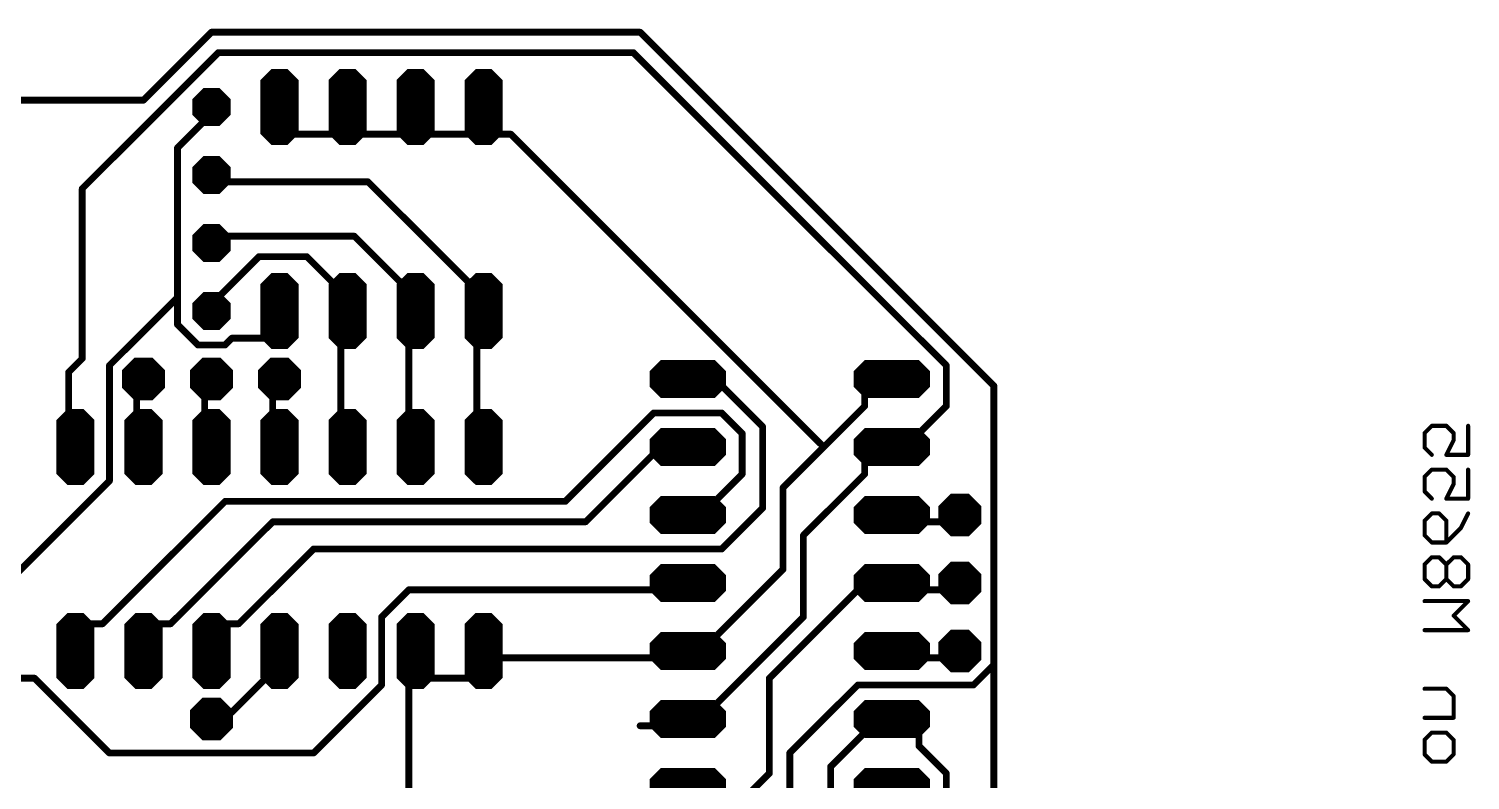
# Model space of a CAD drawing. Extents: x 0 to 116, y -4 to 61.
# Drawn here: x 61.8 to 115.6, y 32 to 60.1 of the extents above; entities that cross this region are included whole.
import ezdxf

# ---------------------------------------------------------------- set-up
doc = ezdxf.new("R2010")
doc.units = 0
doc.layers.add('16', color=172, linetype='CONTINUOUS')
doc.layers.add('17', color=92, linetype='CONTINUOUS')

# ---------------------------------------------------------------- blocks, each defined once
blk = doc.blocks.new('LONGP100')
at = {"const_width": 0.5}
blk.add_lwpolyline([(-0.75, -0.1036), (-0.75, 0.1036), (-0.6036, 0.25), (0.6036, 0.25), (0.75, 0.1036), (0.75, -0.1036), (0.6036, -0.25), (-0.6036, -0.25), (-0.75, -0.1036), (-0.75, 0.1036)], dxfattribs=at)
blk = doc.blocks.new('OCTAGONP')
at = {"const_width": 0.5}
blk.add_lwpolyline([(-0.25, -0.1036), (-0.25, 0.1036), (-0.1036, 0.25), (0.1036, 0.25), (0.25, 0.1036), (0.25, -0.1036), (0.1036, -0.25), (-0.1036, -0.25), (-0.25, -0.1036), (-0.25, 0.1036)], dxfattribs=at)

msp = doc.modelspace()

# ---------------------------------------------------------------- linework, layer by layer
at = {"layer": '16'}
for points, const_width in [([(68.58, 59.944), (66.04, 57.404)], 0.254), ([(84.582, 59.944), (68.58, 59.944)], 0.254), ([(97.79, 46.736), (84.582, 59.944)], 0.254), ([(63.754, 54.102), (68.834, 59.182)], 0.254), ([(68.834, 59.182), (84.328, 59.182)], 0.254), ([(84.328, 59.182), (96.012, 47.498)], 0.254), ([(66.04, 57.404), (61.468, 57.404)], 0.254), ([(68.326, 56.642), (68.58, 57.15)], 0.254), ([(71.628, 56.134), (71.12, 57.15)], 0.254), ([(73.66, 57.15), (73.152, 56.134)], 0.254), ([(74.168, 56.134), (73.66, 57.15)], 0.254), ([(76.2, 57.15), (75.692, 56.134)], 0.254), ([(76.708, 56.134), (76.2, 57.15)], 0.254), ([(78.74, 57.15), (78.232, 56.134)], 0.254), ([(79.248, 56.134), (78.74, 57.15)], 0.254), ([(67.31, 55.626), (68.326, 56.642)], 0.254), ([(73.152, 56.134), (71.628, 56.134)], 0.254), ([(75.692, 56.134), (74.168, 56.134)], 0.254), ([(78.232, 56.134), (76.708, 56.134)], 0.254), ([(79.756, 56.134), (79.248, 56.134)], 0.254), ([(91.44, 44.45), (79.756, 56.134)], 0.254), ([(67.31, 50.038), (67.31, 55.626)], 0.254), ([(69.088, 54.356), (68.58, 54.61)], 0.254), ([(74.422, 54.356), (69.088, 54.356)], 0.254), ([(78.232, 50.546), (74.422, 54.356)], 0.254), ([(63.754, 47.752), (63.754, 54.102)], 0.254), ([(68.58, 52.07), (69.088, 52.324)], 0.254), ([(69.088, 52.324), (73.914, 52.324)], 0.254), ([(73.914, 52.324), (75.692, 50.546)], 0.254), ([(70.358, 51.562), (68.834, 50.038)], 0.254), ([(72.136, 51.562), (70.358, 51.562)], 0.254), ([(73.152, 50.546), (72.136, 51.562)], 0.254), ([(73.66, 49.53), (73.152, 50.546)], 0.254), ([(75.692, 50.546), (76.2, 49.53)], 0.254), ([(78.74, 49.53), (78.232, 50.546)], 0.254), ([(64.77, 47.498), (67.31, 50.038)], 0.254), ([(67.31, 50.038), (67.31, 49.022)], 0.254), ([(68.834, 50.038), (68.58, 49.53)], 0.254), ([(70.612, 48.514), (71.12, 49.53)], 0.254), ([(73.406, 48.26), (73.66, 49.53)], 0.254), ([(76.2, 49.53), (75.946, 48.26)], 0.254), ([(78.486, 48.26), (78.74, 49.53)], 0.254), ([(67.31, 49.022), (68.072, 48.26)], 0.254), ([(69.088, 48.26), (69.342, 48.514)], 0.254), ([(69.342, 48.514), (70.612, 48.514)], 0.254), ([(68.072, 48.26), (69.088, 48.26)], 0.254), ([(73.406, 45.72), (73.406, 48.26)], 0.254), ([(75.946, 48.26), (75.946, 45.72)], 0.254), ([(78.486, 45.72), (78.486, 48.26)], 0.254), ([(63.246, 47.244), (63.754, 47.752)], 0.254), ([(63.246, 45.72), (63.246, 47.244)], 0.254), ([(64.77, 43.18), (64.77, 47.498)], 0.254), ([(96.012, 47.498), (96.012, 45.974)], 0.254), ([(65.786, 46.228), (66.04, 46.99)], 0.254), ([(68.326, 46.228), (68.58, 46.99)], 0.254), ([(70.866, 46.228), (71.12, 46.99)], 0.254), ([(87.63, 46.736), (86.36, 46.99)], 0.254), ([(89.154, 45.212), (87.63, 46.736)], 0.254), ([(92.964, 46.482), (93.98, 46.99)], 0.254), ([(97.79, 36.322), (97.79, 46.736)], 0.254), ([(65.786, 45.72), (65.786, 46.228)], 0.254), ([(68.326, 45.72), (68.326, 46.228)], 0.254), ([(70.866, 45.72), (70.866, 46.228)], 0.254), ([(92.964, 45.974), (92.964, 46.482)], 0.254), ([(63.5, 44.45), (63.246, 45.72)], 0.254), ([(66.04, 44.45), (65.786, 45.72)], 0.254), ([(68.58, 44.45), (68.326, 45.72)], 0.254), ([(71.12, 44.45), (70.866, 45.72)], 0.254), ([(73.66, 44.45), (73.406, 45.72)], 0.254), ([(75.946, 45.72), (76.2, 44.45)], 0.254), ([(78.74, 44.45), (78.486, 45.72)], 0.254), ([(81.788, 42.418), (85.09, 45.72)], 0.254), ([(85.09, 45.72), (87.63, 45.72)], 0.254), ([(87.63, 45.72), (88.392, 44.958)], 0.254), ([(91.44, 44.45), (92.964, 45.974)], 0.254), ([(96.012, 45.974), (94.996, 44.958)], 0.254), ([(89.154, 42.164), (89.154, 45.212)], 0.254), ([(114.1393, 45.2418), (113.8682, 44.9706)], 0.1524), ([(114.6816, 45.2418), (114.1393, 45.2418)], 0.1524), ([(114.9528, 44.9706), (114.6816, 45.2418)], 0.1524), ([(115.4951, 45.2418), (115.4951, 44.1572)], 0.1524), ([(88.392, 44.958), (88.392, 43.434)], 0.254), ([(94.996, 44.958), (93.98, 44.45)], 0.254), ([(113.8682, 44.9706), (113.8682, 44.4283)], 0.1524), ([(114.6816, 44.1572), (114.9528, 44.6995)], 0.1524), ([(114.9528, 44.6995), (114.9528, 44.9706)], 0.1524), ([(82.55, 41.656), (85.09, 44.196)], 0.254), ([(85.09, 44.196), (86.36, 44.45)], 0.254), ([(89.916, 42.926), (91.44, 44.45)], 0.254), ([(93.98, 44.45), (92.964, 43.942)], 0.254), ([(113.8682, 44.4283), (114.1393, 44.1572)], 0.1524), ([(115.4951, 44.1572), (114.6816, 44.1572)], 0.1524), ([(92.964, 43.942), (92.964, 43.434)], 0.254), ([(114.1393, 43.6047), (113.8682, 43.3335)], 0.1524), ([(114.6816, 43.6047), (114.1393, 43.6047)], 0.1524), ([(114.9528, 43.3335), (114.6816, 43.6047)], 0.1524), ([(115.4951, 43.6047), (115.4951, 42.5201)], 0.1524), ([(59.69, 38.1), (64.77, 43.18)], 0.254), ([(88.392, 43.434), (87.376, 42.418)], 0.254), ([(89.916, 39.878), (89.916, 42.926)], 0.254), ([(92.964, 43.434), (90.678, 41.148)], 0.254), ([(113.8682, 43.3335), (113.8682, 42.7912)], 0.1524), ([(114.6816, 42.5201), (114.9528, 43.0624)], 0.1524), ([(114.9528, 43.0624), (114.9528, 43.3335)], 0.1524), ([(64.516, 37.846), (69.088, 42.418)], 0.254), ([(69.088, 42.418), (81.788, 42.418)], 0.254), ([(87.376, 42.418), (86.36, 41.91)], 0.254), ([(113.8682, 42.7912), (114.1393, 42.5201)], 0.1524), ([(115.4951, 42.5201), (114.6816, 42.5201)], 0.1524), ([(87.63, 40.64), (89.154, 42.164)], 0.254), ([(93.98, 41.91), (95.25, 41.656)], 0.254), ([(95.758, 41.656), (96.52, 41.91)], 0.254), ([(113.8682, 41.6964), (114.1393, 41.9676)], 0.1524), ([(114.1393, 41.9676), (114.4105, 41.9676)], 0.1524), ([(114.4105, 41.9676), (114.6816, 41.6964)], 0.1524), ([(115.4951, 41.9676), (115.224, 41.4253)], 0.1524), ([(67.056, 37.846), (70.866, 41.656)], 0.254), ([(70.866, 41.656), (82.55, 41.656)], 0.254), ([(95.25, 41.656), (95.758, 41.656)], 0.254), ([(113.8682, 41.1541), (113.8682, 41.6964)], 0.1524), ([(114.6816, 41.6964), (114.6816, 40.883)], 0.1524), ([(115.224, 41.4253), (114.6816, 40.883)], 0.1524), ([(90.678, 41.148), (90.678, 38.1)], 0.254), ([(114.1393, 40.883), (113.8682, 41.1541)], 0.1524), ([(114.6816, 40.883), (114.1393, 40.883)], 0.1524), ([(69.596, 37.846), (72.39, 40.64)], 0.254), ([(72.39, 40.64), (87.63, 40.64)], 0.254), ([(114.1393, 40.3305), (113.8682, 40.0593)], 0.1524), ([(114.4105, 40.3305), (114.1393, 40.3305)], 0.1524), ([(114.6816, 40.0593), (114.4105, 40.3305)], 0.1524), ([(114.9528, 40.3305), (114.6816, 40.0593)], 0.1524), ([(115.224, 40.3305), (114.9528, 40.3305)], 0.1524), ([(115.4951, 40.0593), (115.224, 40.3305)], 0.1524), ([(87.376, 37.338), (89.916, 39.878)], 0.254), ([(113.8682, 40.0593), (113.8682, 39.517)], 0.1524), ([(114.6816, 39.517), (114.6816, 40.0593)], 0.1524), ([(115.4951, 39.517), (115.4951, 40.0593)], 0.1524), ([(85.09, 39.116), (86.36, 39.37)], 0.254), ([(92.71, 39.116), (93.98, 39.37)], 0.254), ([(93.98, 39.37), (95.25, 39.116)], 0.254), ([(95.758, 39.116), (96.52, 39.37)], 0.254), ([(113.8682, 39.517), (114.1393, 39.2459)], 0.1524), ([(114.1393, 39.2459), (114.4105, 39.2459)], 0.1524), ([(114.4105, 39.2459), (114.6816, 39.517)], 0.1524), ([(114.6816, 39.517), (114.9528, 39.2459)], 0.1524), ([(114.9528, 39.2459), (115.224, 39.2459)], 0.1524), ([(115.224, 39.2459), (115.4951, 39.517)], 0.1524), ([(74.93, 38.1), (75.946, 39.116)], 0.254), ([(75.946, 39.116), (85.09, 39.116)], 0.254), ([(89.408, 35.814), (92.71, 39.116)], 0.254), ([(95.25, 39.116), (95.758, 39.116)], 0.254), ([(115.4951, 38.6934), (113.8682, 38.6934)], 0.1524), ([(114.9528, 38.1511), (115.4951, 38.6934)], 0.1524), ([(74.93, 35.56), (74.93, 38.1)], 0.254), ([(90.678, 38.1), (87.376, 34.798)], 0.254), ([(115.4951, 37.6088), (114.9528, 38.1511)], 0.1524), ([(63.5, 36.83), (64.008, 37.846)], 0.254), ([(64.008, 37.846), (64.516, 37.846)], 0.254), ([(66.04, 36.83), (66.548, 37.846)], 0.254), ([(66.548, 37.846), (67.056, 37.846)], 0.254), ([(68.58, 36.83), (69.088, 37.846)], 0.254), ([(69.088, 37.846), (69.596, 37.846)], 0.254), ([(113.8682, 37.6088), (115.4951, 37.6088)], 0.1524), ([(86.36, 36.83), (87.376, 37.338)], 0.254), ([(70.612, 35.814), (71.12, 36.83)], 0.254), ([(75.946, 35.56), (76.2, 36.83)], 0.254), ([(76.2, 36.83), (76.708, 35.814)], 0.254), ([(78.232, 35.814), (78.74, 36.83)], 0.254), ([(78.74, 36.83), (79.248, 36.576)], 0.254), ([(79.248, 36.576), (85.09, 36.576)], 0.254), ([(85.09, 36.576), (86.36, 36.83)], 0.254), ([(93.98, 36.83), (95.25, 36.576)], 0.254), ([(95.25, 36.576), (95.758, 36.576)], 0.254), ([(95.758, 36.576), (96.52, 36.83)], 0.254), ([(97.79, 36.322), (97.028, 35.56)], 0.254), ([(97.79, 7.62), (97.79, 36.322)], 0.254), ([(61.468, 35.814), (61.976, 35.814)], 0.254), ([(61.976, 35.814), (64.77, 33.02)], 0.254), ([(69.342, 34.544), (70.612, 35.814)], 0.254), ([(72.39, 33.02), (74.93, 35.56)], 0.254), ([(75.946, 30.48), (75.946, 35.56)], 0.254), ([(76.708, 35.814), (78.232, 35.814)], 0.254), ([(89.408, 32.258), (89.408, 35.814)], 0.254), ([(92.71, 35.56), (90.17, 33.02)], 0.254), ([(97.028, 35.56), (92.71, 35.56)], 0.254), ([(114.6816, 35.4192), (113.8682, 35.4192)], 0.1524), ([(114.9528, 35.148), (114.6816, 35.4192)], 0.1524), ([(114.9528, 34.3346), (114.9528, 35.148)], 0.1524), ([(68.58, 34.29), (69.342, 34.544)], 0.254), ([(87.376, 34.798), (86.36, 34.29)], 0.254), ([(85.09, 34.036), (84.582, 34.036)], 0.254), ([(86.36, 34.29), (85.09, 34.036)], 0.254), ([(92.964, 33.782), (91.694, 32.512)], 0.254), ([(93.98, 34.29), (92.964, 33.782)], 0.254), ([(94.996, 33.782), (93.98, 34.29)], 0.254), ([(94.996, 33.274), (94.996, 33.782)], 0.254), ([(113.8682, 34.3346), (114.9528, 34.3346)], 0.1524), ([(96.012, 32.258), (94.996, 33.274)], 0.254), ([(113.8682, 33.5109), (114.1393, 33.7821)], 0.1524), ([(113.8682, 32.9686), (113.8682, 33.5109)], 0.1524), ([(114.1393, 33.7821), (114.6816, 33.7821)], 0.1524), ([(114.6816, 33.7821), (114.9528, 33.5109)], 0.1524), ([(114.9528, 33.5109), (114.9528, 32.9686)], 0.1524), ([(64.77, 33.02), (72.39, 33.02)], 0.254), ([(90.17, 33.02), (90.17, 17.78)], 0.254), ([(114.1393, 32.6975), (113.8682, 32.9686)], 0.1524), ([(114.9528, 32.9686), (114.6816, 32.6975)], 0.1524), ([(87.63, 30.48), (89.408, 32.258)], 0.254), ([(91.694, 32.512), (91.694, 29.718)], 0.254), ([(96.012, 28.702), (96.012, 32.258)], 0.254), ([(114.6816, 32.6975), (114.1393, 32.6975)], 0.1524)]:
    msp.add_lwpolyline(points, dxfattribs=dict(at, const_width=const_width))
for points, const_width in [([(68.58, 60.0075, 1), (68.58, 59.8805)], 0.127), ([(68.6249, 59.8991, 1), (68.5351, 59.9889)], 0.127), ([(84.6269, 59.9889, 1), (84.5371, 59.8991)], 0.127), ([(84.582, 59.8805, 1), (84.582, 60.0075)], 0.127), ([(68.834, 59.2455, 1), (68.834, 59.1185)], 0.127), ([(68.8789, 59.1371, 1), (68.7891, 59.2269)], 0.127), ([(84.3729, 59.2269, 1), (84.2831, 59.1371)], 0.127), ([(84.328, 59.1185, 1), (84.328, 59.2455)], 0.127), ([(65.9951, 57.4489, 1), (66.0849, 57.3591)], 0.127), ([(66.04, 57.3405, 1), (66.04, 57.4675)], 0.127), ([(68.6368, 57.1216, 1), (68.5232, 57.1784)], 0.127), ([(71.1768, 57.1784, 1), (71.0632, 57.1216)], 0.127), ([(73.7168, 57.1784, 1), (73.6032, 57.1216)], 0.127), ([(73.7168, 57.1216, 1), (73.6032, 57.1784)], 0.127), ([(76.2568, 57.1784, 1), (76.1432, 57.1216)], 0.127), ([(76.2568, 57.1216, 1), (76.1432, 57.1784)], 0.127), ([(78.7968, 57.1784, 1), (78.6832, 57.1216)], 0.127), ([(78.7968, 57.1216, 1), (78.6832, 57.1784)], 0.127), ([(68.2692, 56.6704, 1), (68.3828, 56.6136)], 0.127), ([(68.3709, 56.5971, 1), (68.2811, 56.6869)], 0.127), ([(71.628, 56.1975, 1), (71.628, 56.0705)], 0.127), ([(71.5712, 56.1056, 1), (71.6848, 56.1624)], 0.127), ([(73.0952, 56.1624, 1), (73.2088, 56.1056)], 0.127), ([(73.152, 56.0705, 1), (73.152, 56.1975)], 0.127), ([(74.168, 56.1975, 1), (74.168, 56.0705)], 0.127), ([(74.1112, 56.1056, 1), (74.2248, 56.1624)], 0.127), ([(75.6352, 56.1624, 1), (75.7488, 56.1056)], 0.127), ([(75.692, 56.0705, 1), (75.692, 56.1975)], 0.127), ([(76.708, 56.1975, 1), (76.708, 56.0705)], 0.127), ([(76.6512, 56.1056, 1), (76.7648, 56.1624)], 0.127), ([(78.1752, 56.1624, 1), (78.2888, 56.1056)], 0.127), ([(78.232, 56.0705, 1), (78.232, 56.1975)], 0.127), ([(79.248, 56.1975, 1), (79.248, 56.0705)], 0.127), ([(79.1912, 56.1056, 1), (79.3048, 56.1624)], 0.127), ([(79.8009, 56.1789, 1), (79.7111, 56.0891)], 0.127), ([(79.756, 56.0705, 1), (79.756, 56.1975)], 0.127), ([(67.3735, 55.626, 1), (67.2465, 55.626)], 0.127), ([(67.2651, 55.6709, 1), (67.3549, 55.5811)], 0.127), ([(68.6084, 54.6668, 1), (68.5516, 54.5532)], 0.127), ([(69.088, 54.4195, 1), (69.088, 54.2925)], 0.127), ([(69.0596, 54.2992, 1), (69.1164, 54.4128)], 0.127), ([(74.4669, 54.4009, 1), (74.3771, 54.3111)], 0.127), ([(74.422, 54.2925, 1), (74.422, 54.4195)], 0.127), ([(63.8175, 54.102, 1), (63.6905, 54.102)], 0.127), ([(63.7091, 54.1469, 1), (63.7989, 54.0571)], 0.127), ([(69.088, 52.3875, 1), (69.088, 52.2605)], 0.127), ([(69.1164, 52.2672, 1), (69.0596, 52.3808)], 0.127), ([(73.9589, 52.3689, 1), (73.8691, 52.2791)], 0.127), ([(73.914, 52.2605, 1), (73.914, 52.3875)], 0.127), ([(68.5516, 52.1268, 1), (68.6084, 52.0132)], 0.127), ([(70.358, 51.6255, 1), (70.358, 51.4985)], 0.127), ([(70.4029, 51.5171, 1), (70.3131, 51.6069)], 0.127), ([(72.1809, 51.6069, 1), (72.0911, 51.5171)], 0.127), ([(72.136, 51.4985, 1), (72.136, 51.6255)], 0.127), ([(73.2088, 50.5744, 1), (73.0952, 50.5176)], 0.127), ([(73.1071, 50.5011, 1), (73.1969, 50.5909)], 0.127), ([(75.7488, 50.5744, 1), (75.6352, 50.5176)], 0.127), ([(75.6471, 50.5011, 1), (75.7369, 50.5909)], 0.127), ([(78.2888, 50.5744, 1), (78.1752, 50.5176)], 0.127), ([(78.1871, 50.5011, 1), (78.2769, 50.5909)], 0.127), ([(67.3735, 50.038, 1), (67.2465, 50.038)], 0.127), ([(67.2465, 50.038, 1), (67.3735, 50.038)], 0.127), ([(67.3549, 49.9931, 1), (67.2651, 50.0829)], 0.127), ([(68.7891, 50.0829, 1), (68.8789, 49.9931)], 0.127), ([(68.8908, 50.0096, 1), (68.7772, 50.0664)], 0.127), ([(68.5232, 49.5584, 1), (68.6368, 49.5016)], 0.127), ([(71.1768, 49.5016, 1), (71.0632, 49.5584)], 0.127), ([(73.7223, 49.5175, 1), (73.5977, 49.5425)], 0.127), ([(73.6032, 49.5016, 1), (73.7168, 49.5584)], 0.127), ([(76.2623, 49.5175, 1), (76.1377, 49.5425)], 0.127), ([(76.1432, 49.5016, 1), (76.2568, 49.5584)], 0.127), ([(78.8023, 49.5175, 1), (78.6777, 49.5425)], 0.127), ([(78.6832, 49.5016, 1), (78.7968, 49.5584)], 0.127), ([(67.3549, 49.0669, 1), (67.2651, 48.9771)], 0.127), ([(67.2465, 49.022, 1), (67.3735, 49.022)], 0.127), ([(69.342, 48.5775, 1), (69.342, 48.4505)], 0.127), ([(69.3869, 48.4691, 1), (69.2971, 48.5589)], 0.127), ([(70.5552, 48.5424, 1), (70.6688, 48.4856)], 0.127), ([(70.612, 48.4505, 1), (70.612, 48.5775)], 0.127), ([(68.072, 48.3235, 1), (68.072, 48.1965)], 0.127), ([(68.0271, 48.2151, 1), (68.1169, 48.3049)], 0.127), ([(69.0431, 48.3049, 1), (69.1329, 48.2151)], 0.127), ([(69.088, 48.1965, 1), (69.088, 48.3235)], 0.127), ([(73.4695, 48.26, 1), (73.3425, 48.26)], 0.127), ([(73.3437, 48.2725, 1), (73.4683, 48.2475)], 0.127), ([(76.0095, 48.26, 1), (75.8825, 48.26)], 0.127), ([(75.8837, 48.2725, 1), (76.0083, 48.2475)], 0.127), ([(78.5495, 48.26, 1), (78.4225, 48.26)], 0.127), ([(78.4237, 48.2725, 1), (78.5483, 48.2475)], 0.127), ([(63.3095, 47.244, 1), (63.1825, 47.244)], 0.127), ([(63.6905, 47.752, 1), (63.8175, 47.752)], 0.127), ([(63.7989, 47.7071, 1), (63.7091, 47.7969)], 0.127), ([(64.8335, 47.498, 1), (64.7065, 47.498)], 0.127), ([(64.7251, 47.5429, 1), (64.8149, 47.4531)], 0.127), ([(96.0755, 47.498, 1), (95.9485, 47.498)], 0.127), ([(95.9671, 47.4531, 1), (96.0569, 47.5429)], 0.127), ([(63.2011, 47.2889, 1), (63.2909, 47.1991)], 0.127), ([(66.1002, 46.9699, 1), (65.9798, 47.0101)], 0.127), ([(68.6402, 46.9699, 1), (68.5198, 47.0101)], 0.127), ([(71.1802, 46.9699, 1), (71.0598, 47.0101)], 0.127), ([(86.3725, 47.0523, 1), (86.3475, 46.9277)], 0.127), ([(87.6749, 46.7809, 1), (87.5851, 46.6911)], 0.127), ([(87.6175, 46.6737, 1), (87.6425, 46.7983)], 0.127), ([(94.0084, 46.9332, 1), (93.9516, 47.0468)], 0.127), ([(97.8535, 46.736, 1), (97.7265, 46.736)], 0.127), ([(97.7451, 46.6911, 1), (97.8349, 46.7809)], 0.127), ([(65.8495, 46.228, 1), (65.7225, 46.228)], 0.127), ([(65.7258, 46.2481, 1), (65.8462, 46.2079)], 0.127), ([(68.3895, 46.228, 1), (68.2625, 46.228)], 0.127), ([(68.2658, 46.2481, 1), (68.3862, 46.2079)], 0.127), ([(70.9295, 46.228, 1), (70.8025, 46.228)], 0.127), ([(70.8058, 46.2481, 1), (70.9262, 46.2079)], 0.127), ([(93.0275, 46.482, 1), (92.9005, 46.482)], 0.127), ([(92.9356, 46.5388, 1), (92.9924, 46.4252)], 0.127), ([(63.3083, 45.7325, 1), (63.1837, 45.7075)], 0.127), ([(63.1825, 45.72, 1), (63.3095, 45.72)], 0.127), ([(65.8483, 45.7325, 1), (65.7237, 45.7075)], 0.127), ([(65.7225, 45.72, 1), (65.8495, 45.72)], 0.127), ([(68.3883, 45.7325, 1), (68.2637, 45.7075)], 0.127), ([(68.2625, 45.72, 1), (68.3895, 45.72)], 0.127), ([(70.9283, 45.7325, 1), (70.8037, 45.7075)], 0.127), ([(70.8025, 45.72, 1), (70.9295, 45.72)], 0.127), ([(73.4683, 45.7325, 1), (73.3437, 45.7075)], 0.127), ([(73.3425, 45.72, 1), (73.4695, 45.72)], 0.127), ([(76.0083, 45.7325, 1), (75.8837, 45.7075)], 0.127), ([(75.8825, 45.72, 1), (76.0095, 45.72)], 0.127), ([(78.5483, 45.7325, 1), (78.4237, 45.7075)], 0.127), ([(78.4225, 45.72, 1), (78.5495, 45.72)], 0.127), ([(85.09, 45.7835, 1), (85.09, 45.6565)], 0.127), ([(85.1349, 45.6751, 1), (85.0451, 45.7649)], 0.127), ([(87.6749, 45.7649, 1), (87.5851, 45.6751)], 0.127), ([(87.63, 45.6565, 1), (87.63, 45.7835)], 0.127), ([(92.9005, 45.974, 1), (93.0275, 45.974)], 0.127), ([(93.0089, 45.9291, 1), (92.9191, 46.0189)], 0.127), ([(95.9485, 45.974, 1), (96.0755, 45.974)], 0.127), ([(96.0569, 45.9291, 1), (95.9671, 46.0189)], 0.127), ([(89.2175, 45.212, 1), (89.0905, 45.212)], 0.127), ([(89.1091, 45.1671, 1), (89.1989, 45.2569)], 0.127), ([(114.1393, 45.2799, 1), (114.1393, 45.2037)], 0.0762), ([(114.1662, 45.2149, 1), (114.1124, 45.2687)], 0.0762), ([(114.7085, 45.2687, 1), (114.6547, 45.2149)], 0.0762), ([(114.6816, 45.2037, 1), (114.6816, 45.2799)], 0.0762), ([(115.5332, 45.2418, 1), (115.457, 45.2418)], 0.0762), ([(88.4555, 44.958, 1), (88.3285, 44.958)], 0.127), ([(88.3471, 44.9131, 1), (88.4369, 45.0029)], 0.127), ([(94.9511, 45.0029, 1), (95.0409, 44.9131)], 0.127), ([(95.0244, 44.9012, 1), (94.9676, 45.0148)], 0.127), ([(113.9063, 44.9706, 1), (113.8301, 44.9706)], 0.0762), ([(113.8413, 44.9975, 1), (113.8951, 44.9437)], 0.0762), ([(114.9909, 44.9706, 1), (114.9147, 44.9706)], 0.0762), ([(114.9147, 44.6995, 1), (114.9909, 44.6995)], 0.0762), ([(114.9869, 44.6825, 1), (114.9187, 44.7165)], 0.0762), ([(114.9259, 44.9437, 1), (114.9797, 44.9975)], 0.0762), ([(63.4377, 44.4375, 1), (63.5623, 44.4625)], 0.127), ([(65.9777, 44.4375, 1), (66.1023, 44.4625)], 0.127), ([(68.5177, 44.4375, 1), (68.6423, 44.4625)], 0.127), ([(71.0577, 44.4375, 1), (71.1823, 44.4625)], 0.127), ([(73.5977, 44.4375, 1), (73.7223, 44.4625)], 0.127), ([(76.1377, 44.4375, 1), (76.2623, 44.4625)], 0.127), ([(78.6777, 44.4375, 1), (78.8023, 44.4625)], 0.127), ([(85.0775, 44.2583, 1), (85.1025, 44.1337)], 0.127), ([(85.1349, 44.1511, 1), (85.0451, 44.2409)], 0.127), ([(86.3725, 44.3877, 1), (86.3475, 44.5123)], 0.127), ([(91.3951, 44.4949, 1), (91.4849, 44.4051)], 0.127), ([(91.4849, 44.4051, 1), (91.3951, 44.4949)], 0.127), ([(91.3951, 44.4051, 1), (91.4849, 44.4949)], 0.127), ([(93.9516, 44.5068, 1), (94.0084, 44.3932)], 0.127), ([(94.0084, 44.3932, 1), (93.9516, 44.5068)], 0.127), ([(113.8301, 44.4283, 1), (113.9063, 44.4283)], 0.0762), ([(113.8951, 44.4552, 1), (113.8413, 44.4014)], 0.0762), ([(114.1124, 44.1303, 1), (114.1662, 44.1841)], 0.0762), ([(114.6816, 44.1953, 1), (114.6816, 44.1191)], 0.0762), ([(114.6475, 44.1742, 1), (114.7157, 44.1402)], 0.0762), ([(115.457, 44.1572, 1), (115.5332, 44.1572)], 0.0762), ([(115.4951, 44.1191, 1), (115.4951, 44.1953)], 0.0762), ([(93.0275, 43.942, 1), (92.9005, 43.942)], 0.127), ([(92.9356, 43.9988, 1), (92.9924, 43.8852)], 0.127), ([(114.1393, 43.6428, 1), (114.1393, 43.5666)], 0.0762), ([(114.1662, 43.5778, 1), (114.1124, 43.6316)], 0.0762), ([(114.7085, 43.6316, 1), (114.6547, 43.5778)], 0.0762), ([(114.6816, 43.5666, 1), (114.6816, 43.6428)], 0.0762), ([(115.5332, 43.6047, 1), (115.457, 43.6047)], 0.0762), ([(64.7065, 43.18, 1), (64.8335, 43.18)], 0.127), ([(64.8149, 43.1351, 1), (64.7251, 43.2249)], 0.127), ([(88.3285, 43.434, 1), (88.4555, 43.434)], 0.127), ([(88.4369, 43.3891, 1), (88.3471, 43.4789)], 0.127), ([(89.9795, 42.926, 1), (89.8525, 42.926)], 0.127), ([(92.9005, 43.434, 1), (93.0275, 43.434)], 0.127), ([(93.0089, 43.3891, 1), (92.9191, 43.4789)], 0.127), ([(113.9063, 43.3335, 1), (113.8301, 43.3335)], 0.0762), ([(113.8413, 43.3604, 1), (113.8951, 43.3066)], 0.0762), ([(114.9909, 43.3335, 1), (114.9147, 43.3335)], 0.0762), ([(114.9147, 43.0624, 1), (114.9909, 43.0624)], 0.0762), ([(114.9869, 43.0454, 1), (114.9187, 43.0794)], 0.0762), ([(114.9259, 43.3066, 1), (114.9797, 43.3604)], 0.0762), ([(69.088, 42.4815, 1), (69.088, 42.3545)], 0.127), ([(69.1329, 42.3731, 1), (69.0431, 42.4629)], 0.127), ([(81.7431, 42.4629, 1), (81.8329, 42.3731)], 0.127), ([(81.788, 42.3545, 1), (81.788, 42.4815)], 0.127), ([(87.3311, 42.4629, 1), (87.4209, 42.3731)], 0.127), ([(87.4044, 42.3612, 1), (87.3476, 42.4748)], 0.127), ([(89.8711, 42.9709, 1), (89.9609, 42.8811)], 0.127), ([(113.8301, 42.7912, 1), (113.9063, 42.7912)], 0.0762), ([(113.8951, 42.8181, 1), (113.8413, 42.7643)], 0.0762), ([(114.1124, 42.4932, 1), (114.1662, 42.547)], 0.0762), ([(114.6816, 42.5582, 1), (114.6816, 42.482)], 0.0762), ([(114.6475, 42.5371, 1), (114.7157, 42.5031)], 0.0762), ([(115.457, 42.5201, 1), (115.5332, 42.5201)], 0.0762), ([(115.4951, 42.482, 1), (115.4951, 42.5582)], 0.0762), ([(86.3316, 41.9668, 1), (86.3884, 41.8532)], 0.127), ([(89.0905, 42.164, 1), (89.2175, 42.164)], 0.127), ([(89.1989, 42.1191, 1), (89.1091, 42.2089)], 0.127), ([(93.9925, 41.9723, 1), (93.9675, 41.8477)], 0.127), ([(96.5401, 41.8498, 1), (96.4999, 41.9702)], 0.127), ([(114.1393, 42.0057, 1), (114.1393, 41.9295)], 0.0762), ([(114.1662, 41.9407, 1), (114.1124, 41.9945)], 0.0762), ([(114.4374, 41.9945, 1), (114.3836, 41.9407)], 0.0762), ([(114.4105, 41.9295, 1), (114.4105, 42.0057)], 0.0762), ([(115.5292, 41.9506, 1), (115.461, 41.9846)], 0.0762), ([(70.866, 41.7195, 1), (70.866, 41.5925)], 0.127), ([(70.9109, 41.6111, 1), (70.8211, 41.7009)], 0.127), ([(82.5051, 41.7009, 1), (82.5949, 41.6111)], 0.127), ([(82.55, 41.5925, 1), (82.55, 41.7195)], 0.127), ([(95.25, 41.7195, 1), (95.25, 41.5925)], 0.127), ([(95.2375, 41.5937, 1), (95.2625, 41.7183)], 0.127), ([(95.7379, 41.7162, 1), (95.7781, 41.5958)], 0.127), ([(95.758, 41.5925, 1), (95.758, 41.7195)], 0.127), ([(113.9063, 41.6964, 1), (113.8301, 41.6964)], 0.0762), ([(113.8413, 41.7233, 1), (113.8951, 41.6695)], 0.0762), ([(114.7197, 41.6964, 1), (114.6435, 41.6964)], 0.0762), ([(114.6547, 41.6695, 1), (114.7085, 41.7233)], 0.0762), ([(115.1899, 41.4423, 1), (115.2581, 41.4083)], 0.0762), ([(115.2509, 41.3984, 1), (115.1971, 41.4522)], 0.0762), ([(90.7415, 41.148, 1), (90.6145, 41.148)], 0.127), ([(90.6331, 41.1929, 1), (90.7229, 41.1031)], 0.127), ([(113.8301, 41.1541, 1), (113.9063, 41.1541)], 0.0762), ([(113.8951, 41.181, 1), (113.8413, 41.1272)], 0.0762), ([(114.1393, 40.9211, 1), (114.1393, 40.8449)], 0.0762), ([(114.1124, 40.8561, 1), (114.1662, 40.9099)], 0.0762), ([(114.6435, 40.883, 1), (114.7197, 40.883)], 0.0762), ([(114.6547, 40.9099, 1), (114.7085, 40.8561)], 0.0762), ([(114.6816, 40.8449, 1), (114.6816, 40.9211)], 0.0762), ([(72.39, 40.7035, 1), (72.39, 40.5765)], 0.127), ([(72.4349, 40.5951, 1), (72.3451, 40.6849)], 0.127), ([(87.5851, 40.6849, 1), (87.6749, 40.5951)], 0.127), ([(87.63, 40.5765, 1), (87.63, 40.7035)], 0.127), ([(114.1393, 40.3686, 1), (114.1393, 40.2924)], 0.0762), ([(114.1662, 40.3036, 1), (114.1124, 40.3574)], 0.0762), ([(114.4374, 40.3574, 1), (114.3836, 40.3036)], 0.0762), ([(114.4105, 40.2924, 1), (114.4105, 40.3686)], 0.0762), ([(114.9528, 40.3686, 1), (114.9528, 40.2924)], 0.0762), ([(114.9797, 40.3036, 1), (114.9259, 40.3574)], 0.0762), ([(115.2509, 40.3574, 1), (115.1971, 40.3036)], 0.0762), ([(115.224, 40.2924, 1), (115.224, 40.3686)], 0.0762), ([(89.8525, 39.878, 1), (89.9795, 39.878)], 0.127), ([(89.9609, 39.8331, 1), (89.8711, 39.9229)], 0.127), ([(113.9063, 40.0593, 1), (113.8301, 40.0593)], 0.0762), ([(113.8413, 40.0862, 1), (113.8951, 40.0324)], 0.0762), ([(114.7197, 40.0593, 1), (114.6435, 40.0593)], 0.0762), ([(114.6547, 40.0862, 1), (114.7085, 40.0324)], 0.0762), ([(114.6547, 40.0324, 1), (114.7085, 40.0862)], 0.0762), ([(115.5332, 40.0593, 1), (115.457, 40.0593)], 0.0762), ([(115.4682, 40.0324, 1), (115.522, 40.0862)], 0.0762), ([(86.3725, 39.3077, 1), (86.3475, 39.4323)], 0.127), ([(93.9925, 39.4323, 1), (93.9675, 39.3077)], 0.127), ([(93.9925, 39.3077, 1), (93.9675, 39.4323)], 0.127), ([(96.5401, 39.3098, 1), (96.4999, 39.4302)], 0.127), ([(113.8301, 39.517, 1), (113.9063, 39.517)], 0.0762), ([(113.8951, 39.5439, 1), (113.8413, 39.4901)], 0.0762), ([(114.1393, 39.284, 1), (114.1393, 39.2078)], 0.0762), ([(114.1124, 39.219, 1), (114.1662, 39.2728)], 0.0762), ([(114.3836, 39.2728, 1), (114.4374, 39.219)], 0.0762), ([(114.4105, 39.2078, 1), (114.4105, 39.284)], 0.0762), ([(114.6435, 39.517, 1), (114.7197, 39.517)], 0.0762), ([(114.7085, 39.5439, 1), (114.6547, 39.4901)], 0.0762), ([(114.7085, 39.4901, 1), (114.6547, 39.5439)], 0.0762), ([(114.9528, 39.284, 1), (114.9528, 39.2078)], 0.0762), ([(114.9259, 39.219, 1), (114.9797, 39.2728)], 0.0762), ([(115.1971, 39.2728, 1), (115.2509, 39.219)], 0.0762), ([(115.224, 39.2078, 1), (115.224, 39.284)], 0.0762), ([(115.457, 39.517, 1), (115.5332, 39.517)], 0.0762), ([(115.522, 39.4901, 1), (115.4682, 39.5439)], 0.0762), ([(75.946, 39.1795, 1), (75.946, 39.0525)], 0.127), ([(75.9909, 39.0711, 1), (75.9011, 39.1609)], 0.127), ([(85.0775, 39.1783, 1), (85.1025, 39.0537)], 0.127), ([(85.09, 39.0525, 1), (85.09, 39.1795)], 0.127), ([(92.6975, 39.1783, 1), (92.7225, 39.0537)], 0.127), ([(92.7549, 39.0711, 1), (92.6651, 39.1609)], 0.127), ([(95.25, 39.1795, 1), (95.25, 39.0525)], 0.127), ([(95.2375, 39.0537, 1), (95.2625, 39.1783)], 0.127), ([(95.7379, 39.1762, 1), (95.7781, 39.0558)], 0.127), ([(95.758, 39.0525, 1), (95.758, 39.1795)], 0.127), ([(113.8682, 38.7315, 1), (113.8682, 38.6553)], 0.0762), ([(115.522, 38.6665, 1), (115.4682, 38.7203)], 0.0762), ([(115.4951, 38.6553, 1), (115.4951, 38.7315)], 0.0762), ([(74.9935, 38.1, 1), (74.8665, 38.1)], 0.127), ([(74.8851, 38.1449, 1), (74.9749, 38.0551)], 0.127), ([(90.7229, 38.0551, 1), (90.6331, 38.1449)], 0.127), ([(114.9797, 38.178, 1), (114.9259, 38.1242)], 0.0762), ([(114.9259, 38.178, 1), (114.9797, 38.1242)], 0.0762), ([(64.008, 37.9095, 1), (64.008, 37.7825)], 0.127), ([(64.0648, 37.8176, 1), (63.9512, 37.8744)], 0.127), ([(64.4711, 37.8909, 1), (64.5609, 37.8011)], 0.127), ([(64.516, 37.7825, 1), (64.516, 37.9095)], 0.127), ([(66.548, 37.9095, 1), (66.548, 37.7825)], 0.127), ([(66.6048, 37.8176, 1), (66.4912, 37.8744)], 0.127), ([(67.0111, 37.8909, 1), (67.1009, 37.8011)], 0.127), ([(67.056, 37.7825, 1), (67.056, 37.9095)], 0.127), ([(69.088, 37.9095, 1), (69.088, 37.7825)], 0.127), ([(69.1448, 37.8176, 1), (69.0312, 37.8744)], 0.127), ([(69.5511, 37.8909, 1), (69.6409, 37.8011)], 0.127), ([(69.596, 37.7825, 1), (69.596, 37.9095)], 0.127), ([(90.6145, 38.1, 1), (90.7415, 38.1)], 0.127), ([(113.8682, 37.6469, 1), (113.8682, 37.5707)], 0.0762), ([(115.4682, 37.5819, 1), (115.522, 37.6357)], 0.0762), ([(115.4951, 37.5707, 1), (115.4951, 37.6469)], 0.0762), ([(87.3311, 37.3829, 1), (87.4209, 37.2931)], 0.127), ([(87.4044, 37.2812, 1), (87.3476, 37.3948)], 0.127), ([(63.4432, 36.8584, 1), (63.5568, 36.8016)], 0.127), ([(65.9832, 36.8584, 1), (66.0968, 36.8016)], 0.127), ([(68.5232, 36.8584, 1), (68.6368, 36.8016)], 0.127), ([(71.1768, 36.8016, 1), (71.0632, 36.8584)], 0.127), ([(76.2568, 36.8584, 1), (76.1432, 36.8016)], 0.127), ([(76.2623, 36.8175, 1), (76.1377, 36.8425)], 0.127), ([(78.7684, 36.8868, 1), (78.7116, 36.7732)], 0.127), ([(78.7968, 36.8016, 1), (78.6832, 36.8584)], 0.127), ([(79.248, 36.6395, 1), (79.248, 36.5125)], 0.127), ([(79.2196, 36.5192, 1), (79.2764, 36.6328)], 0.127), ([(85.0775, 36.6383, 1), (85.1025, 36.5137)], 0.127), ([(85.09, 36.5125, 1), (85.09, 36.6395)], 0.127), ([(86.3316, 36.8868, 1), (86.3884, 36.7732)], 0.127), ([(86.3725, 36.7677, 1), (86.3475, 36.8923)], 0.127), ([(93.9925, 36.8923, 1), (93.9675, 36.7677)], 0.127), ([(95.25, 36.6395, 1), (95.25, 36.5125)], 0.127), ([(95.2375, 36.5137, 1), (95.2625, 36.6383)], 0.127), ([(95.7379, 36.6362, 1), (95.7781, 36.5158)], 0.127), ([(95.758, 36.5125, 1), (95.758, 36.6395)], 0.127), ([(96.5401, 36.7698, 1), (96.4999, 36.8902)], 0.127), ([(97.8535, 36.322, 1), (97.7265, 36.322)], 0.127), ([(97.7265, 36.322, 1), (97.8535, 36.322)], 0.127), ([(97.8349, 36.2771, 1), (97.7451, 36.3669)], 0.127), ([(62.0209, 35.8589, 1), (61.9311, 35.7691)], 0.127), ([(61.976, 35.7505, 1), (61.976, 35.8775)], 0.127), ([(70.5552, 35.8424, 1), (70.6688, 35.7856)], 0.127), ([(70.6569, 35.7691, 1), (70.5671, 35.8589)], 0.127), ([(74.8665, 35.56, 1), (74.9935, 35.56)], 0.127), ([(74.9749, 35.5151, 1), (74.8851, 35.6049)], 0.127), ([(76.0095, 35.56, 1), (75.8825, 35.56)], 0.127), ([(75.8837, 35.5725, 1), (76.0083, 35.5475)], 0.127), ([(76.708, 35.8775, 1), (76.708, 35.7505)], 0.127), ([(76.6512, 35.7856, 1), (76.7648, 35.8424)], 0.127), ([(78.1752, 35.8424, 1), (78.2888, 35.7856)], 0.127), ([(78.232, 35.7505, 1), (78.232, 35.8775)], 0.127), ([(89.4715, 35.814, 1), (89.3445, 35.814)], 0.127), ([(89.3631, 35.8589, 1), (89.4529, 35.7691)], 0.127), ([(92.71, 35.6235, 1), (92.71, 35.4965)], 0.127), ([(92.7549, 35.5151, 1), (92.6651, 35.6049)], 0.127), ([(96.9831, 35.6049, 1), (97.0729, 35.5151)], 0.127), ([(97.028, 35.4965, 1), (97.028, 35.6235)], 0.127), ([(113.8682, 35.4573, 1), (113.8682, 35.3811)], 0.0762), ([(114.7085, 35.4461, 1), (114.6547, 35.3923)], 0.0762), ([(114.6816, 35.3811, 1), (114.6816, 35.4573)], 0.0762), ([(114.9909, 35.148, 1), (114.9147, 35.148)], 0.0762), ([(114.9259, 35.1211, 1), (114.9797, 35.1749)], 0.0762), ([(69.2971, 34.5889, 1), (69.3869, 34.4991)], 0.127), ([(69.3621, 34.4838, 1), (69.3219, 34.6042)], 0.127), ([(87.3311, 34.8429, 1), (87.4209, 34.7531)], 0.127), ([(87.4044, 34.7412, 1), (87.3476, 34.8548)], 0.127), ([(68.5599, 34.3502, 1), (68.6001, 34.2298)], 0.127), ([(84.582, 34.0995, 1), (84.582, 33.9725)], 0.127), ([(85.0775, 34.0983, 1), (85.1025, 33.9737)], 0.127), ([(85.09, 33.9725, 1), (85.09, 34.0995)], 0.127), ([(86.3316, 34.3468, 1), (86.3884, 34.2332)], 0.127), ([(86.3725, 34.2277, 1), (86.3475, 34.3523)], 0.127), ([(92.9356, 33.8388, 1), (92.9924, 33.7252)], 0.127), ([(93.0089, 33.7371, 1), (92.9191, 33.8269)], 0.127), ([(94.0084, 34.3468, 1), (93.9516, 34.2332)], 0.127), ([(94.0084, 34.2332, 1), (93.9516, 34.3468)], 0.127), ([(95.0595, 33.782, 1), (94.9325, 33.782)], 0.127), ([(94.9676, 33.7252, 1), (95.0244, 33.8388)], 0.127), ([(113.8682, 34.3727, 1), (113.8682, 34.2965)], 0.0762), ([(114.9147, 34.3346, 1), (114.9909, 34.3346)], 0.0762), ([(114.9528, 34.2965, 1), (114.9528, 34.3727)], 0.0762), ([(95.0409, 33.3189, 1), (94.9511, 33.2291)], 0.127), ([(113.9063, 33.5109, 1), (113.8301, 33.5109)], 0.0762), ([(113.8413, 33.5378, 1), (113.8951, 33.484)], 0.0762), ([(114.1393, 33.8202, 1), (114.1393, 33.744)], 0.0762), ([(114.1662, 33.7552, 1), (114.1124, 33.809)], 0.0762), ([(114.7085, 33.809, 1), (114.6547, 33.7552)], 0.0762), ([(114.6816, 33.744, 1), (114.6816, 33.8202)], 0.0762), ([(114.9909, 33.5109, 1), (114.9147, 33.5109)], 0.0762), ([(114.9259, 33.484, 1), (114.9797, 33.5378)], 0.0762), ([(64.77, 33.0835, 1), (64.77, 32.9565)], 0.127), ([(64.7251, 32.9751, 1), (64.8149, 33.0649)], 0.127), ([(72.3451, 33.0649, 1), (72.4349, 32.9751)], 0.127), ([(72.39, 32.9565, 1), (72.39, 33.0835)], 0.127), ([(90.2335, 33.02, 1), (90.1065, 33.02)], 0.127), ([(90.1251, 33.0649, 1), (90.2149, 32.9751)], 0.127), ([(94.9325, 33.274, 1), (95.0595, 33.274)], 0.127), ([(113.8301, 32.9686, 1), (113.9063, 32.9686)], 0.0762), ([(113.8951, 32.9955, 1), (113.8413, 32.9417)], 0.0762), ([(114.9147, 32.9686, 1), (114.9909, 32.9686)], 0.0762), ([(114.9797, 32.9417, 1), (114.9259, 32.9955)], 0.0762), ([(89.3445, 32.258, 1), (89.4715, 32.258)], 0.127), ([(89.4529, 32.2131, 1), (89.3631, 32.3029)], 0.127), ([(91.7575, 32.512, 1), (91.6305, 32.512)], 0.127), ([(91.6491, 32.5569, 1), (91.7389, 32.4671)], 0.127), ([(96.0755, 32.258, 1), (95.9485, 32.258)], 0.127), ([(95.9671, 32.2131, 1), (96.0569, 32.3029)], 0.127), ([(114.1393, 32.7356, 1), (114.1393, 32.6594)], 0.0762), ([(114.1124, 32.6706, 1), (114.1662, 32.7244)], 0.0762), ([(114.6547, 32.7244, 1), (114.7085, 32.6706)], 0.0762), ([(114.6816, 32.6594, 1), (114.6816, 32.7356)], 0.0762)]:
    msp.add_lwpolyline(points, format="xyb", dxfattribs=dict(at, const_width=const_width))

# ---------------------------------------------------------------- block references
at = {"layer": '17', "xscale": 1.4224, "yscale": 1.4224}
for name, p, rotation in [('LONGP100', (71.12, 57.15), 90), ('LONGP100', (73.66, 57.15), 90), ('LONGP100', (76.2, 57.15), 90), ('LONGP100', (78.74, 57.15), 90), ('OCTAGONP', (68.58, 57.15), 180), ('OCTAGONP', (68.58, 54.61), 180), ('OCTAGONP', (68.58, 52.07), 180), ('LONGP100', (71.12, 49.53), 90), ('LONGP100', (73.66, 49.53), 90), ('LONGP100', (76.2, 49.53), 90), ('LONGP100', (78.74, 49.53), 90), ('OCTAGONP', (68.58, 49.53), 180), ('LONGP100', (86.36, 46.99), 180), ('LONGP100', (93.98, 46.99), 180), ('LONGP100', (63.5, 44.45), 90), ('LONGP100', (66.04, 44.45), 90), ('LONGP100', (68.58, 44.45), 90), ('LONGP100', (71.12, 44.45), 90), ('LONGP100', (73.66, 44.45), 90), ('LONGP100', (76.2, 44.45), 90), ('LONGP100', (78.74, 44.45), 90), ('LONGP100', (86.36, 44.45), 180), ('LONGP100', (93.98, 44.45), 180), ('LONGP100', (86.36, 41.91), 180), ('LONGP100', (93.98, 41.91), 180), ('LONGP100', (86.36, 39.37), 180), ('LONGP100', (93.98, 39.37), 180), ('LONGP100', (63.5, 36.83), 90), ('LONGP100', (66.04, 36.83), 90), ('LONGP100', (68.58, 36.83), 90), ('LONGP100', (71.12, 36.83), 90), ('LONGP100', (73.66, 36.83), 90), ('LONGP100', (76.2, 36.83), 90), ('LONGP100', (78.74, 36.83), 90), ('LONGP100', (86.36, 36.83), 180), ('LONGP100', (93.98, 36.83), 180), ('LONGP100', (86.36, 34.29), 180), ('LONGP100', (93.98, 34.29), 180), ('LONGP100', (86.36, 31.75), 180), ('LONGP100', (93.98, 31.75), 180)]:
    msp.add_blockref(name, p, dxfattribs=dict(at, rotation=rotation))
at = {"layer": '17', "xscale": 1.6002, "yscale": 1.6002}
for p in [(66.04, 46.99), (68.58, 46.99), (71.12, 46.99), (96.52, 41.91), (96.52, 39.37), (96.52, 36.83), (68.58, 34.29)]:
    msp.add_blockref('OCTAGONP', p, dxfattribs=at)

doc.saveas('drawing.dxf')
